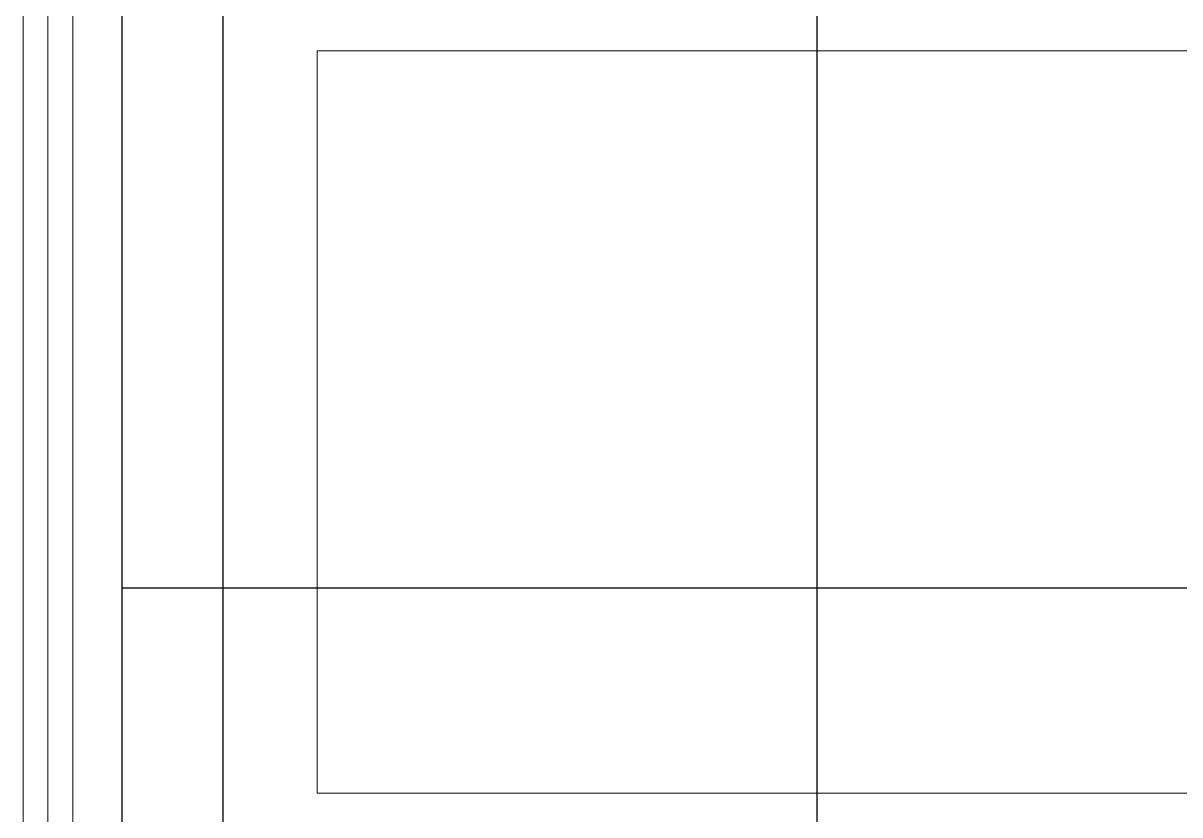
# Model space of a CAD drawing. Header units: inches. Extents: x -12418 to 472786, y -29325 to 19878.
# Drawn here: x 19598 to 20767, y -9229 to -8429 of the extents above; entities that cross this region are included whole.
import ezdxf

# ---------------------------------------------------------------- set-up
doc = ezdxf.new("R2010")
doc.units = ezdxf.units.IN
doc.header["$LTSCALE"] = 25
doc.header["$MEASUREMENT"] = 0
doc.linetypes.add('DASHDOT', pattern=[25.4, 12.7, -6.35, 0, -6.35])
doc.layers.get('0').update_dxf_attribs({"color": 8})
for name, color, linetype, lineweight in [('00-Ground Floor$0$Aluminum', 251, 'Continuous', 5), ('00-Ground Floor$0$LOADING', 253, 'Continuous', 5), ('00-Ground Floor$0$Walls', 251, 'Continuous', 5), ('E-LITE-CLNG-CNDT', 6, 'DASHDOT', 35)]:
    doc.layers.add(name, color=color, linetype=linetype, lineweight=lineweight)
doc.layers.add('00-Ground Floor$0$False Ceiling', color=251, linetype='Continuous')

# ---------------------------------------------------------------- blocks, each defined once
blk = doc.blocks.new('00-Ground Floor$0$A$C37be4daf')
at = {"layer": '00-Ground Floor$0$Aluminum'}
for p, q in [((1416, 598.2), (216, 598.2)), ((241, 498.2), (241, 598.2)), ((291, 548.2), (291, 598.2)), ((1341, 548.2), (1341, 598.2)), ((1391, 498.2), (1391, 598.2)), ((291, 573.2), (1341, 573.2)), ((1391, 548.2), (241, 548.2)), ((1416, 498.2), (216, 498.2))]:
    blk.add_line(p, q, dxfattribs=at)
at = {"layer": '00-Ground Floor$0$Walls'}
for p, q in [((216, 498.2), (216, 598.2)), ((1416, 498.2), (1416, 598.2))]:
    blk.add_line(p, q, dxfattribs=at)
blk = doc.blocks.new('00-Ground Floor$0$A$Ce9e1c4c3')
at = {"layer": '00-Ground Floor$0$False Ceiling', "color": 254}
blk.add_line((-80302.3, -9957.4, 0), (-80302.3, -6447.4, 0), dxfattribs=at)
at = {"layer": '00-Ground Floor$0$False Ceiling', "color": 254, "linetype": 'Continuous'}
for p, q in [((-80200, -9957.4), (-80200, -6447.4)), ((-79600, -9957.4), (-79600, -6447.4)), ((-80302.3, -9000), (-76150.5, -9000))]:
    blk.add_line(p, q, dxfattribs=at)
blk = doc.blocks.new('00-Ground Floor')
at = {"layer": '00-Ground Floor$0$LOADING', "elevation": 0}
blk.add_lwpolyline([(21394.7, -9207.4), (21394.7, -8457.4), (19894.7, -8457.4), (19894.7, -9207.4)], close=True, dxfattribs=at)
at = {"layer": '00-Ground Floor$0$Walls'}
for p, q in [((19597.7, -10157.4, 0), (19597.7, -7537.4, 0)), ((19697.7, -9957.4, 0), (19697.7, -7547.4, 0))]:
    blk.add_line(p, q, dxfattribs=at)
at = {"rotation": 90}
blk.add_blockref('00-Ground Floor$0$A$C37be4daf', (20196, -9568.4, 0), dxfattribs=at)
at = {"layer": '00-Ground Floor$0$False Ceiling', "color": 254}
blk.add_blockref('00-Ground Floor$0$A$Ce9e1c4c3', (100000, 0), dxfattribs=at)

msp = doc.modelspace()

# ---------------------------------------------------------------- block references
at = {"layer": 'E-LITE-CLNG-CNDT'}
msp.add_blockref('00-Ground Floor', (0, 0), dxfattribs=at)

doc.saveas('drawing.dxf')
